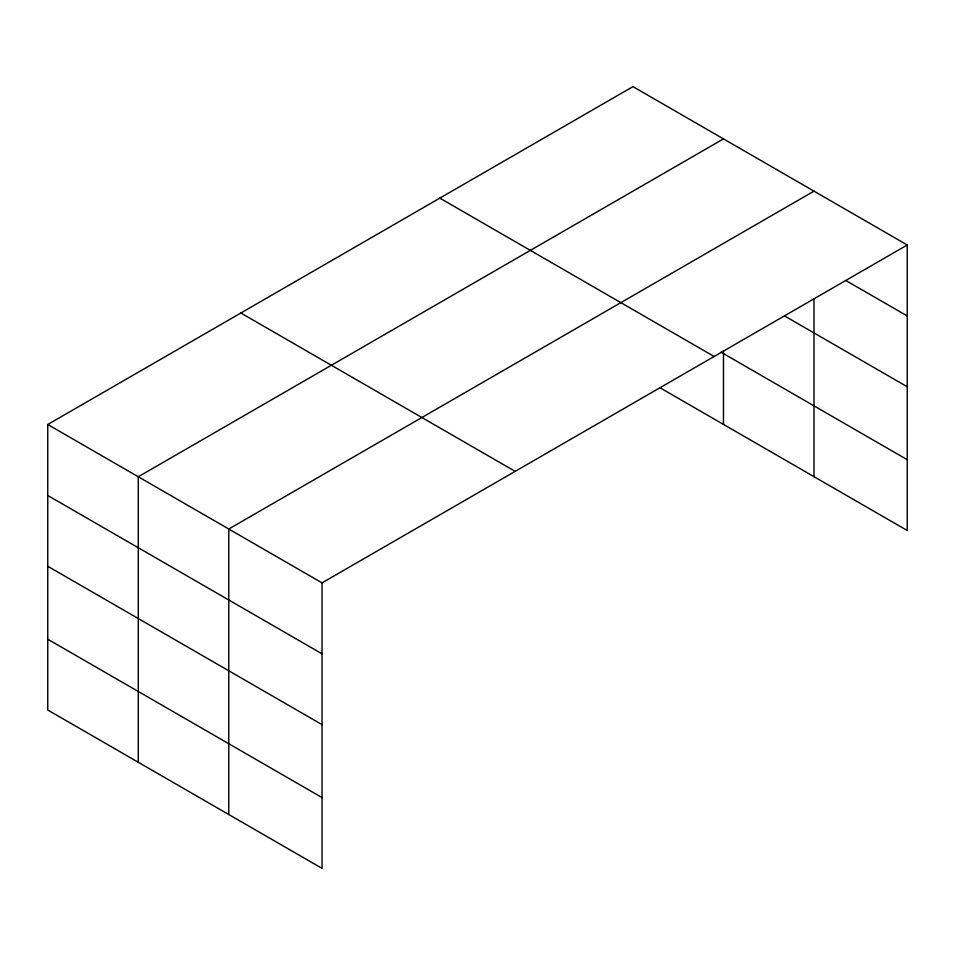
<?xml version="1.0" encoding="UTF-8"?>
<svg xmlns="http://www.w3.org/2000/svg" width="955" height="955" viewBox="0 0 955 955"><rect width="100%" height="100%" fill="white"/><g stroke="black" fill="none" stroke-linecap="round" stroke-linejoin="round"><path stroke-width="1.43" d="M813.994 298.999L813.994 476.664M659.726 387.599L907.25 530.503L907.25 244.993L632.962 86.63L47.75 424.498L47.75 710.007L322.038 868.37L322.038 582.86L47.75 424.498M723.472 138.893L138.272 476.76L138.272 762.269M813.994 191.143L228.782 529.01L228.782 814.531M322.038 582.86L907.25 244.993M845.927 280.567L907.25 315.962M784.664 315.998L907.25 386.763M720.929 352.132L907.25 459.701M439.837 198.127L714.137 356.49M240.863 313.001L515.163 471.364M47.75 495.478L322.038 653.829M47.75 566.267L322.038 724.63M47.75 639.217L322.038 797.568M723.472 350.628L723.472 424.402"/></g></svg>
